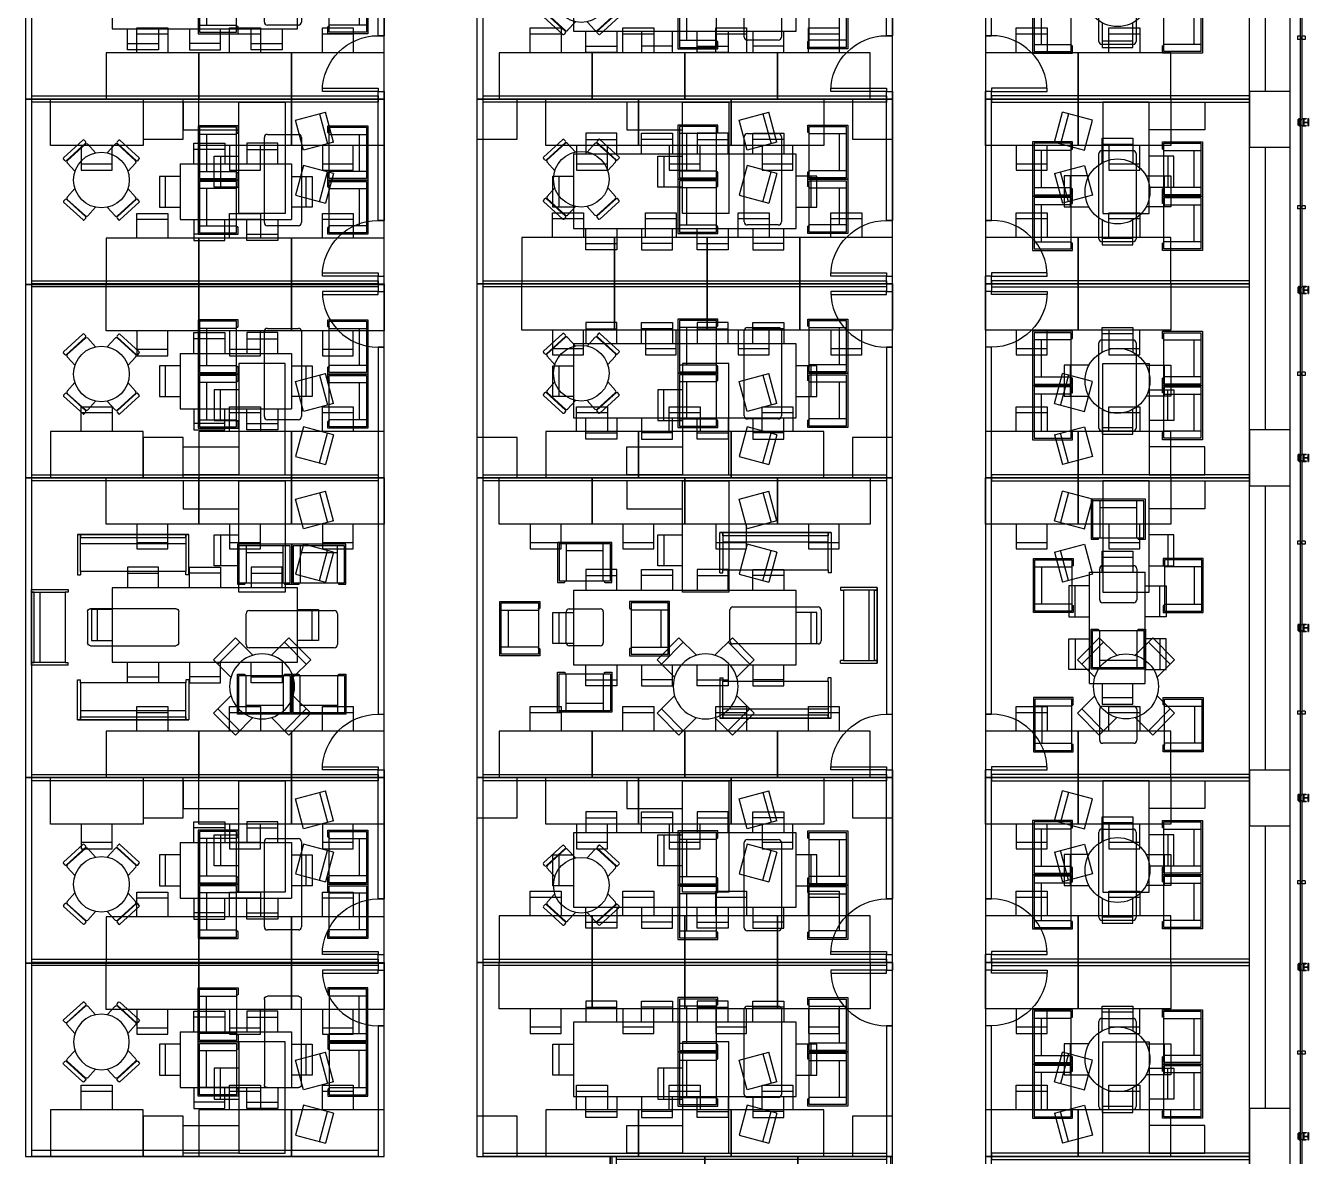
# Model space of a CAD drawing. Header units: feet. Extents: x 0 to 197, y 0 to 205.
# Drawn here: x 128 to 197.2, y 41.8 to 102.7 of the extents above; entities that cross this region are included whole.
import ezdxf

# ---------------------------------------------------------------- set-up
doc = ezdxf.new("R2010")
doc.units = ezdxf.units.FT
doc.header["$LTSCALE"] = 0.003281
doc.header["$MEASUREMENT"] = 0
for name, color, linetype, true_color in [('0-PF-CELLULAR$0-PF-CELL', 6, 'Continuous', 0xff00ff), ('0-PF-PARITION-WALLS', 70, 'Continuous', 0x7fff00), ('FURN$0-FURN-BENCHING', 15, 'Continuous', 0xbf3f3f), ('FURN$0-FURN-BREAKOUT', 18, 'Continuous', 0x000000), ('FURN$0-FURN-CONFERENCE', 4, 'Continuous', 0x00ffff), ('FURN$0-FURN-OFFICE', 254, 'Continuous', 0xbfbfff), ('PF-PLAN$0-PF-DARK', 18, 'Continuous', 0x000000), ('PF-PLAN$0-PF-LIGHT', 254, 'Continuous', 0xe6e6e6), ('PF-PLAN$0-PF-MEDIUM', 9, 'Continuous', 0xbebebe)]:
    doc.layers.add(name, color=color, linetype=linetype, true_color=true_color)

# ---------------------------------------------------------------- blocks, each defined once
blk = doc.blocks.new('FLOORED-FURN-BENCHING')
at = {"layer": 'FURN$0-FURN-BENCHING'}
blk.add_line((0.333, 0), (0.333, 1.667), dxfattribs=at)
for points in [[(3.833, 3.333), (3.833, -1.667), (1.333, -1.667), (1.333, 3.333), (3.833, 3.333)], [(1.333, 1.667), (0, 1.667), (0, 0), (1.333, 0)]]:
    blk.add_lwpolyline(points, dxfattribs=at)
blk = doc.blocks.new('FLOORED-FURN-BREAKOUT-LOUNGE-TWO')
at = {"layer": 'FURN$0-FURN-BREAKOUT'}
for p, q in [((0.462, 9.077), (0.462, 7.077)), ((2.462, 7.077), (2.462, 9.077)), ((2.462, 8.692), (0.462, 8.692)), ((0.628, 5.577), (2.295, 5.577)), ((0.462, 3.744), (0.462, 5.41)), ((2.462, 5.41), (2.462, 3.744)), ((2.295, 3.577), (0.628, 3.577)), ((0.462, 0.077), (0.462, 2.077)), ((2.462, 2.077), (2.462, 0.077)), ((2.462, 0.462), (0.462, 0.462))]:
    blk.add_line(p, q, dxfattribs=at)
for points in [[(2.557, 7.077, 1), (2.557, 7), (2.923, 7), (2.923, 9.154), (0, 9.154), (0, 7), (0.365, 7, 1), (0.365, 7.077)], [(2.557, 2.077, -1), (2.557, 2.154), (2.923, 2.154), (2.923, 0), (0, 0), (0, 2.154), (0.365, 2.154, -1), (0.365, 2.077)]]:
    blk.add_lwpolyline(points, format="xyb", dxfattribs=at)
for points in [[(2.846, 9.077), (0.077, 9.077), (0.077, 7.077), (2.846, 7.077), (2.846, 9.077)], [(2.846, 0.077), (0.077, 0.077), (0.077, 2.077), (2.846, 2.077), (2.846, 0.077)]]:
    blk.add_lwpolyline(points, dxfattribs=at)
for centre, start, end in [((0.628, 5.41), 90, 180), ((2.295, 5.41), 0, 90), ((0.628, 3.744), 180, 270), ((2.295, 3.744), 270, 0)]:
    blk.add_arc(centre, 0.167, start, end, dxfattribs=at)
blk = doc.blocks.new('FLOORED-FURN-BREAKOUT-LOUNGE-FOUR')
at = {"layer": 'FURN$0-FURN-BREAKOUT'}
for p, q in [((0.462, 9.077), (0.462, 7.077)), ((2.462, 7.077), (2.462, 9.077)), ((2.462, 8.692), (0.462, 8.692)), ((0.628, 5.577), (2.295, 5.577)), ((-3.038, 5.506), (-1.038, 5.506)), ((-2.654, 3.506), (-2.654, 5.506)), ((0.462, 3.744), (0.462, 5.41)), ((2.462, 5.41), (2.462, 3.744)), ((5.962, 5.506), (3.962, 5.506)), ((5.577, 3.506), (5.577, 5.506)), ((-1.038, 3.506), (-3.038, 3.506)), ((2.295, 3.577), (0.628, 3.577)), ((3.962, 3.506), (5.962, 3.506)), ((0.462, 0.077), (0.462, 2.077)), ((2.462, 2.077), (2.462, 0.077)), ((2.462, 0.462), (0.462, 0.462))]:
    blk.add_line(p, q, dxfattribs=at)
for points in [[(2.557, 7.077, 1), (2.557, 7), (2.923, 7), (2.923, 9.154), (0, 9.154), (0, 7), (0.365, 7, 1), (0.365, 7.077)], [(-1.038, 3.41, -1), (-0.962, 3.41), (-0.962, 3.044), (-3.115, 3.044), (-3.115, 5.967), (-0.962, 5.967), (-0.962, 5.602, -1), (-1.038, 5.602)], [(3.962, 3.41, 1), (3.885, 3.41), (3.885, 3.044), (6.038, 3.044), (6.038, 5.967), (3.885, 5.967), (3.885, 5.602, 1), (3.962, 5.602)], [(2.557, 2.077, -1), (2.557, 2.154), (2.923, 2.154), (2.923, 0), (0, 0), (0, 2.154), (0.365, 2.154, -1), (0.365, 2.077)]]:
    blk.add_lwpolyline(points, format="xyb", dxfattribs=at)
for points in [[(2.846, 9.077), (0.077, 9.077), (0.077, 7.077), (2.846, 7.077), (2.846, 9.077)], [(-3.038, 3.121), (-3.038, 5.89), (-1.038, 5.89), (-1.038, 3.121), (-3.038, 3.121)], [(5.962, 3.121), (5.962, 5.89), (3.962, 5.89), (3.962, 3.121), (5.962, 3.121)], [(2.846, 0.077), (0.077, 0.077), (0.077, 2.077), (2.846, 2.077), (2.846, 0.077)]]:
    blk.add_lwpolyline(points, dxfattribs=at)
for centre, start, end in [((0.628, 5.41), 90, 180), ((2.295, 5.41), 0, 90), ((0.628, 3.744), 180, 270), ((2.295, 3.744), 270, 0)]:
    blk.add_arc(centre, 0.167, start, end, dxfattribs=at)
blk = doc.blocks.new('FLOORED-FURN-BREAKOUT-LOUNGE-FOUR-ACROSS')
at = {"layer": 'FURN$0-FURN-BREAKOUT'}
for p, q in [((-2.462, 9.077), (-2.462, 7.077)), ((-0.462, 7.077), (-0.462, 9.077)), ((0.462, 9.077), (0.462, 7.077)), ((2.462, 7.077), (2.462, 9.077)), ((-0.462, 8.692), (-2.462, 8.692)), ((2.462, 8.692), (0.462, 8.692)), ((-2.295, 5.577), (2.295, 5.577)), ((-2.462, 3.744), (-2.462, 5.41)), ((2.462, 5.41), (2.462, 3.744)), ((2.295, 3.577), (-2.295, 3.577)), ((-2.462, 0.077), (-2.462, 2.077)), ((-0.462, 2.077), (-0.462, 0.077)), ((0.462, 0.077), (0.462, 2.077)), ((2.462, 2.077), (2.462, 0.077)), ((-0.462, 0.462), (-2.462, 0.462)), ((2.462, 0.462), (0.462, 0.462))]:
    blk.add_line(p, q, dxfattribs=at)
for points in [[(-0.366, 7.077, 1), (-0.366, 7), (0, 7), (0, 9.154), (-2.923, 9.154), (-2.923, 7), (-2.558, 7, 1), (-2.558, 7.077)], [(2.557, 7.077, 1), (2.557, 7), (2.923, 7), (2.923, 9.154), (0, 9.154), (0, 7), (0.365, 7, 1), (0.365, 7.077)], [(-0.366, 2.077, -1), (-0.366, 2.154), (0, 2.154), (0, 0), (-2.923, 0), (-2.923, 2.154), (-2.558, 2.154, -1), (-2.558, 2.077)], [(2.557, 2.077, -1), (2.557, 2.154), (2.923, 2.154), (2.923, 0), (0, 0), (0, 2.154), (0.365, 2.154, -1), (0.365, 2.077)]]:
    blk.add_lwpolyline(points, format="xyb", dxfattribs=at)
for points in [[(-0.077, 9.077), (-2.846, 9.077), (-2.846, 7.077), (-0.077, 7.077), (-0.077, 9.077)], [(2.846, 9.077), (0.077, 9.077), (0.077, 7.077), (2.846, 7.077), (2.846, 9.077)], [(-0.077, 0.077), (-2.846, 0.077), (-2.846, 2.077), (-0.077, 2.077), (-0.077, 0.077)], [(2.846, 0.077), (0.077, 0.077), (0.077, 2.077), (2.846, 2.077), (2.846, 0.077)]]:
    blk.add_lwpolyline(points, dxfattribs=at)
for centre, start, end in [((-2.295, 5.41), 90, 180), ((2.295, 5.41), 0, 90), ((-2.295, 3.744), 180, 270), ((2.295, 3.744), 270, 0)]:
    blk.add_arc(centre, 0.167, start, end, dxfattribs=at)
blk = doc.blocks.new('FLOORED-FURN-BREAKOUT-THREE-COUCH')
at = {"layer": 'FURN$0-FURN-BREAKOUT'}
for p, q in [((7.044, 8.482), (2.956, 8.482)), ((2.956, 8.482), (2.956, 6.514)), ((2.956, 8.482), (3.107, 8.482)), ((3.107, 8.482), (3.107, 6.669)), ((3.107, 8.331), (3.107, 8.482)), ((3.107, 8.482), (6.893, 8.482)), ((6.893, 8.331), (3.107, 8.331)), ((6.893, 6.669), (6.893, 8.482)), ((6.893, 8.482), (7.044, 8.482)), ((6.893, 8.482), (6.893, 8.331)), ((7.044, 6.514), (7.044, 8.482)), ((3.107, 8.028), (6.893, 8.028)), ((2.956, 6.514), (3.107, 6.514)), ((3.107, 6.514), (3.107, 6.665)), ((3.107, 6.665), (6.893, 6.665)), ((6.893, 6.665), (6.893, 6.514)), ((7.044, 6.514), (6.893, 6.514)), ((0, 6), (0, 0)), ((0, 5.833), (0, 6)), ((0, 6), (2.167, 6)), ((1.996, 5.833), (0, 5.833)), ((0, 5.833), (0.167, 5.833)), ((0, 0.167), (0, 5.833)), ((0.167, 5.833), (0.167, 0.167)), ((0.5, 0.167), (0.5, 5.833)), ((2, 0.167), (2, 5.833)), ((2, 5.833), (2.167, 5.833)), ((2.167, 6), (2.167, 5.833)), ((7.833, 6), (7.833, 5.833)), ((10, 6), (7.833, 6)), ((8, 5.833), (7.833, 5.833)), ((8, 0.167), (8, 5.833)), ((8.004, 5.833), (10, 5.833)), ((9.5, 0.167), (9.5, 5.833)), ((9.833, 5.833), (9.833, 0.167)), ((10, 5.833), (9.833, 5.833)), ((10, 5.833), (10, 6)), ((10, 6), (10, 0)), ((10, 0.167), (10, 5.833)), ((4, 0.705), (4, 5.295)), ((4.167, 5.462), (5.833, 5.462)), ((6, 5.295), (6, 0.705)), ((0, 0), (0, 0.167)), ((0, 0.167), (1.996, 0.167)), ((0.167, 0.167), (0, 0.167)), ((2.167, 0), (0, 0)), ((2.167, 0.167), (2, 0.167)), ((2.167, 0), (2.167, 0.167)), ((5.833, 0.538), (4.167, 0.538)), ((7.833, 0.167), (8, 0.167)), ((7.833, 0), (7.833, 0.167)), ((7.833, 0), (10, 0)), ((10, 0.167), (8.004, 0.167)), ((9.833, 0.167), (10, 0.167)), ((10, 0), (10, 0.167))]:
    blk.add_line(p, q, dxfattribs=at)
for centre, start, end in [((4.167, 5.295), 90, 180), ((5.833, 5.295), 0, 90), ((4.167, 0.705), 180, 270), ((5.833, 0.705), 270, 0)]:
    blk.add_arc(centre, 0.167, start, end, dxfattribs=at)
blk = doc.blocks.new('FLOORED-FURN-BREAKOUT-FOUR-SEAT')
at = {"layer": 'FURN$0-FURN-BREAKOUT'}
for p, q in [((-2.147, 2.492), (-1.199, 3.538)), ((-1.137, 3.541), (-1.042, 3.455)), ((1.04, 3.457), (1.135, 3.543)), ((1.197, 3.54), (2.149, 2.498)), ((-1.039, 3.392), (-1.987, 2.346)), ((-1.934, 2.358), (-1.046, 3.339)), ((-0.921, 3.345), (-0.459, 2.927)), ((0.455, 2.923), (0.919, 3.347)), ((1.989, 2.352), (1.037, 3.395)), ((1.044, 3.341), (1.936, 2.364)), ((-2.049, 2.343), (-2.144, 2.429)), ((-1.467, 1.815), (-1.928, 2.234)), ((1.931, 2.239), (1.467, 1.815)), ((2.146, 2.435), (2.051, 2.349)), ((-1.467, 1.185), (-1.928, 0.766)), ((1.931, 0.761), (1.467, 1.185)), ((-2.147, 0.508), (-1.199, -0.538)), ((-2.049, 0.657), (-2.144, 0.571)), ((-1.039, -0.392), (-1.987, 0.654)), ((-1.934, 0.642), (-1.046, -0.339)), ((-0.921, -0.345), (-0.459, 0.073)), ((0.455, 0.077), (0.919, -0.347)), ((1.989, 0.648), (1.037, -0.395)), ((1.044, -0.341), (1.936, 0.636)), ((1.197, -0.54), (2.149, 0.502)), ((2.146, 0.565), (2.051, 0.651)), ((-1.137, -0.541), (-1.042, -0.455)), ((1.04, -0.457), (1.135, -0.543))]:
    blk.add_line(p, q, dxfattribs=at)
blk.add_circle((0, 1.5), 1.5, dxfattribs=at)
for centre, radius, start, end in [((-1.167, 3.508), 0.0441, 47.81673, 137.81673), ((1.164, 3.511), 0.0441, 42.3913, 132.3913), ((-0.98, 3.28), 0.0882, 47.81673, 137.81673), ((-1.072, 3.422), 0.0441, 317.81673, 47.81673), ((0.979, 3.282), 0.0882, 42.3913, 132.3913), ((1.07, 3.424), 0.0441, 132.3913, 222.3913), ((-2.115, 2.462), 0.0441, 137.81673, 227.81673), ((-2.02, 2.376), 0.0441, 227.81673, 317.81673), ((-1.869, 2.299), 0.0882, 137.81673, 227.81673), ((1.871, 2.304), 0.0882, 312.3913, 42.3913), ((2.022, 2.382), 0.0441, 222.3913, 312.3913), ((2.116, 2.468), 0.0441, 312.3913, 42.3913), ((-1.869, 0.701), 0.0882, 132.18327, 222.18327), ((1.871, 0.696), 0.0882, 317.6087, 47.6087), ((-2.115, 0.538), 0.0441, 132.18327, 222.18327), ((-2.02, 0.624), 0.0441, 42.18327, 132.18327), ((2.022, 0.618), 0.0441, 47.6087, 137.6087), ((2.116, 0.532), 0.0441, 317.6087, 47.6087), ((-1.167, -0.508), 0.0441, 222.18327, 312.18327), ((-0.98, -0.28), 0.0882, 222.18327, 312.18327), ((-1.072, -0.422), 0.0441, 312.18327, 42.18327), ((0.979, -0.282), 0.0882, 227.6087, 317.6087), ((1.07, -0.424), 0.0441, 137.6087, 227.6087), ((1.164, -0.511), 0.0441, 227.6087, 317.6087)]:
    blk.add_arc(centre, radius, start, end, dxfattribs=at)
blk = doc.blocks.new('FLOORED-3_ DOOR 01')
at = {"layer": '0-PF-PARITION-WALLS'}
for p, q in [((-39, 0), (-39, -4)), ((2, 0), (-3, 0)), ((-3, 0), (-3, -4)), ((2, 0), (2, -4)), ((2, -4), (-3, -4))]:
    blk.add_line(p, q, dxfattribs=at)
blk.add_lwpolyline([(-3, 0), (-3, 36), (-5, 36), (-5, 0), (-3, 0)], dxfattribs=at)
blk.add_arc((-3, 0), 36, 90, 180, dxfattribs=at)
blk = doc.blocks.new('FLOORED-ASSEMBLY-PRIVATE-OFFICE-SMALL')
at = {"layer": 'FURN$0-FURN-OFFICE'}
for p, q in [((7.343, 5.367), (7.775, 3.757)), ((8.097, 3.843), (7.665, 5.453)), ((2, 2.917), (2, 4.583)), ((7.343, 0.633), (7.775, 2.243)), ((8.097, 2.157), (7.665, 0.547))]:
    blk.add_line(p, q, dxfattribs=at)
for points in [[(5.5, 6), (3, 6), (3, 0), (5.5, 0), (5.5, 6)], [(8.097, 3.843), (6.487, 3.412), (6.056, 5.022), (7.665, 5.453)], [(3, 4.583), (1.667, 4.583), (1.667, 2.917), (3, 2.917)], [(8.097, 2.157), (6.487, 2.588), (6.056, 0.978), (7.665, 0.547)], [(3, 0), (0, 0), (0, 1.5), (3, 1.5)]]:
    blk.add_lwpolyline(points, dxfattribs=at)
blk = doc.blocks.new('FLOORED-ASSEMBLY-PRIVATE-OFFICE-BREAKOUT')
at = {"layer": 'FURN$0-FURN-OFFICE'}
for p, q in [((0.833, 5.411), (-0.833, 5.411)), ((-2.539, 2.039), (-2.539, 3.706)), ((2.539, 2.039), (2.539, 3.706)), ((0.833, 0.333), (-0.833, 0.333))]:
    blk.add_line(p, q, dxfattribs=at)
for points in [[(-0.833, 4.411), (-0.833, 5.744), (0.833, 5.744), (0.833, 4.411)], [(-1.539, 3.706), (-2.872, 3.706), (-2.872, 2.039), (-1.539, 2.039)], [(1.539, 3.706), (2.872, 3.706), (2.872, 2.039), (1.539, 2.039)], [(-0.833, 1.333), (-0.833, 0), (0.833, 0), (0.833, 1.333)]]:
    blk.add_lwpolyline(points, dxfattribs=at)
for start, end in [(45, 225), (225, 45)]:
    blk.add_arc((0, 2.872), 1.75, start, end, dxfattribs=at)
blk = doc.blocks.new('FLOORED-FURN-SIX-SEAT-CONFERENCE-SQUARE')
at = {"layer": 'FURN$0-FURN-CONFERENCE'}
for p, q in [((2.406, 3.789), (0.739, 3.789)), ((3.594, 3.789), (5.261, 3.789)), ((0, 3), (0, 0)), ((0, 3), (6, 3)), ((6, 3), (6, 0)), ((-0.789, 0.667), (-0.789, 2.333)), ((6.789, 0.667), (6.789, 2.333)), ((0, 0), (6, 0)), ((2.406, -0.789), (0.739, -0.789)), ((3.594, -0.789), (5.261, -0.789))]:
    blk.add_line(p, q, dxfattribs=at)
for points in [[(0.739, 3), (0.739, 4.122), (2.406, 4.122), (2.406, 3)], [(5.261, 3), (5.261, 4.122), (3.594, 4.122), (3.594, 3)], [(0, 2.333), (-1.122, 2.333), (-1.122, 0.667), (0, 0.667)], [(6, 2.333), (7.122, 2.333), (7.122, 0.667), (6, 0.667)], [(0.739, 0), (0.739, -1.122), (2.406, -1.122), (2.406, 0)], [(5.261, 0), (5.261, -1.122), (3.594, -1.122), (3.594, 0)]]:
    blk.add_lwpolyline(points, dxfattribs=at)
blk = doc.blocks.new('FLOORED-FURN-EIGHT-SEAT-CONFERENCE-SQUARE')
at = {"layer": 'FURN$0-FURN-CONFERENCE'}
for p, q in [((0.833, 4.789), (2.5, 4.789)), ((5.833, 4.789), (4.167, 4.789)), ((7.5, 4.789), (9.167, 4.789)), ((10, 4), (0, 4)), ((0, 4), (0, 0)), ((10, 0), (10, 4)), ((-0.789, 1.167), (-0.789, 2.833)), ((10.789, 1.167), (10.789, 2.833)), ((0, 0), (10, 0)), ((0.833, -0.789), (2.5, -0.789)), ((5.833, -0.789), (4.167, -0.789)), ((7.5, -0.789), (9.167, -0.789))]:
    blk.add_line(p, q, dxfattribs=at)
for points in [[(2.5, 4), (2.5, 5.122), (0.833, 5.122), (0.833, 4)], [(4.167, 4), (4.167, 5.122), (5.833, 5.122), (5.833, 4)], [(9.167, 4), (9.167, 5.122), (7.5, 5.122), (7.5, 4)], [(0, 2.833), (-1.122, 2.833), (-1.122, 1.167), (0, 1.167)], [(10, 2.833), (11.122, 2.833), (11.122, 1.167), (10, 1.167)], [(2.5, 0), (2.5, -1.122), (0.833, -1.122), (0.833, 0)], [(4.167, 0), (4.167, -1.122), (5.833, -1.122), (5.833, 0)], [(9.167, 0), (9.167, -1.122), (7.5, -1.122), (7.5, 0)]]:
    blk.add_lwpolyline(points, dxfattribs=at)
blk = doc.blocks.new('FLOORED-FURN-TWELVE-SEAT-CONFERENCE')
at = {"layer": 'FURN$0-FURN-CONFERENCE'}
for p, q in [((1.789, 5.949), (3.456, 5.949)), ((6.456, 5.949), (4.789, 5.949)), ((7.789, 5.949), (9.456, 5.949)), ((12.456, 5.949), (10.789, 5.949)), ((0.333, 2.327), (0.333, 3.994)), ((13.911, 2.327), (13.911, 3.994)), ((1.789, 0.333), (3.456, 0.333)), ((6.456, 0.333), (4.789, 0.333)), ((7.789, 0.333), (9.456, 0.333)), ((12.456, 0.333), (10.789, 0.333))]:
    blk.add_line(p, q, dxfattribs=at)
for points in [[(3.456, 5.161), (3.456, 6.283), (1.789, 6.283), (1.789, 5.161)], [(4.789, 5.161), (4.789, 6.283), (6.456, 6.283), (6.456, 5.161)], [(9.456, 5.161), (9.456, 6.283), (7.789, 6.283), (7.789, 5.161)], [(10.789, 5.161), (10.789, 6.283), (12.456, 6.283), (12.456, 5.161)], [(1.122, 1.141), (13.122, 1.141), (13.122, 5.141), (1.122, 5.141), (1.122, 1.141)], [(1.122, 3.994), (0, 3.994), (0, 2.327), (1.122, 2.327)], [(13.122, 3.994), (14.244, 3.994), (14.244, 2.327), (13.122, 2.327)], [(3.456, 1.122), (3.456, 0), (1.789, 0), (1.789, 1.122)], [(4.789, 1.122), (4.789, 0), (6.456, 0), (6.456, 1.122)], [(9.456, 1.122), (9.456, 0), (7.789, 0), (7.789, 1.122)], [(10.789, 1.122), (10.789, 0), (12.456, 0), (12.456, 1.122)]]:
    blk.add_lwpolyline(points, dxfattribs=at)
blk = doc.blocks.new('FLOORED-FURN-FOUR-SEAT-CONFERENCE 01')
at = {"layer": 'FURN$0-FURN-CONFERENCE'}
for p, q in [((1.667, 5.411), (0, 5.411)), ((-1.706, 2.039), (-1.706, 3.706)), ((3.372, 2.039), (3.372, 3.706)), ((1.667, 0.333), (0, 0.333))]:
    blk.add_line(p, q, dxfattribs=at)
for points in [[(0, 4.411), (0, 5.744), (1.667, 5.744), (1.667, 4.411)], [(-0.706, 3.706), (-2.039, 3.706), (-2.039, 2.039), (-0.706, 2.039)], [(2.372, 3.706), (3.706, 3.706), (3.706, 2.039), (2.372, 2.039)], [(0, 1.333), (0, 0), (1.667, 0), (1.667, 1.333)]]:
    blk.add_lwpolyline(points, dxfattribs=at)
blk.add_circle((0.833, 2.872), 1.75, dxfattribs=at)

msp = doc.modelspace()

# ---------------------------------------------------------------- linework, layer by layer
at = {"layer": '0-PF-CELLULAR$0-PF-CELL'}
for points in [[(128, 98.751), (147.334, 98.751), (147.334, 110.021), (128, 110.021), (128, 98.751)], [(152.334, 98.751), (174.75, 98.751), (174.75, 110.063), (152.334, 110.063), (152.334, 98.751)], [(179.75, 98.751), (194, 98.751), (194, 110.063), (179.75, 110.063), (179.75, 98.751)], [(128, 88.751), (147.334, 88.751), (147.334, 98.751), (128, 98.751), (128, 88.751)], [(152.334, 88.792), (174.75, 88.792), (174.75, 98.751), (152.334, 98.751), (152.334, 88.792)], [(179.75, 88.792), (194, 88.792), (194, 98.751), (179.75, 98.751), (179.75, 88.792)], [(128, 78.334), (147.334, 78.334), (147.334, 88.751), (128, 88.751), (128, 78.334)], [(152.334, 78.334), (174.75, 78.334), (174.75, 88.792), (152.334, 88.792), (152.334, 78.334)], [(179.75, 78.334), (194, 78.334), (194, 88.792), (179.75, 88.792), (179.75, 78.334)], [(128, 62.167), (147.334, 62.167), (147.334, 78.334), (128, 78.334), (128, 62.167)], [(152.334, 62.167), (174.75, 62.167), (174.75, 78.334), (152.334, 78.334), (152.334, 62.167)], [(179.75, 62.167), (194, 62.167), (194, 78.334), (179.75, 78.334), (179.75, 62.167)], [(128, 52.167), (147.334, 52.167), (147.334, 62.167), (128, 62.167), (128, 52.167)], [(152.334, 52.209), (174.75, 52.209), (174.75, 62.167), (152.334, 62.167), (152.334, 52.209)], [(179.75, 52.209), (194, 52.209), (194, 62.167), (179.75, 62.167), (179.75, 52.209)], [(128, 41.751), (147.334, 41.751), (147.334, 52.167), (128, 52.167), (128, 41.751)], [(152.334, 41.751), (174.75, 41.751), (174.75, 52.209), (152.334, 52.209), (152.334, 41.751)], [(179.75, 41.751), (194, 41.751), (194, 52.209), (179.75, 52.209), (179.75, 41.751)], [(159.511, 31.047), (174.75, 31.047), (174.75, 41.751), (159.511, 41.751), (159.511, 31.047)], [(179.75, 31.047), (194, 31.047), (194, 41.751), (179.75, 41.751), (179.75, 31.047)]]:
    msp.add_lwpolyline(points, dxfattribs=at)
at = {"layer": '0-PF-PARITION-WALLS'}
for p, q in [((147, 98.751), (128.334, 98.751)), ((174.417, 98.751), (152.667, 98.751)), ((180.084, 98.751), (194, 98.751)), ((147, 88.792), (128.334, 88.792)), ((174.417, 88.792), (152.667, 88.792)), ((180.084, 88.792), (194, 88.792)), ((147, 78.334), (128.334, 78.334)), ((174.417, 78.334), (152.667, 78.334)), ((180.084, 78.334), (194, 78.334)), ((147, 62.167), (128.334, 62.167)), ((174.417, 62.167), (152.667, 62.167)), ((180.084, 62.167), (194, 62.167)), ((147, 52.209), (128.334, 52.209)), ((174.417, 52.209), (152.667, 52.209)), ((180.084, 52.209), (194, 52.209)), ((174.417, 41.751), (152.667, 41.751)), ((180.084, 41.751), (194, 41.751))]:
    msp.add_line(p, q, dxfattribs=at)
for points in [[(128, 41.751), (128.334, 41.751), (128.334, 158.834), (128, 158.834), (128, 41.751)], [(152.334, 41.751), (152.667, 41.751), (152.667, 158.834), (152.334, 158.834), (152.334, 41.751)], [(147.334, 102.167), (147, 102.167), (147, 110.48), (147.334, 110.48), (147.334, 102.167)], [(174.75, 102.167), (174.417, 102.167), (174.417, 110.48), (174.75, 110.48), (174.75, 102.167)], [(179.75, 102.167), (180.084, 102.167), (180.084, 110.48), (179.75, 110.48), (179.75, 102.167)], [(147, 98.584), (128.334, 98.584), (128.334, 98.917), (147, 98.917), (147, 98.584)], [(147.334, 92.209), (147, 92.209), (147, 99.167), (147.334, 99.167), (147.334, 92.209)], [(174.417, 98.584), (152.667, 98.584), (152.667, 98.917), (174.417, 98.917), (174.417, 98.584)], [(174.75, 92.209), (174.417, 92.209), (174.417, 99.167), (174.75, 99.167), (174.75, 92.209)], [(179.75, 92.209), (180.084, 92.209), (180.084, 99.167), (179.75, 99.167), (179.75, 92.209)], [(180.084, 98.584), (194, 98.584), (194, 98.917), (180.084, 98.917), (180.084, 98.584)], [(147, 88.626), (128.334, 88.626), (128.334, 88.959), (147, 88.959), (147, 88.626)], [(174.417, 88.626), (152.667, 88.626), (152.667, 88.959), (174.417, 88.959), (174.417, 88.626)], [(180.084, 88.626), (194, 88.626), (194, 88.959), (180.084, 88.959), (180.084, 88.626)], [(147, 65.584), (147.334, 65.584), (147.334, 85.376), (147, 85.376), (147, 65.584)], [(174.417, 65.584), (174.75, 65.584), (174.75, 85.376), (174.417, 85.376), (174.417, 65.584)], [(179.75, 65.584), (180.084, 65.584), (180.084, 85.376), (179.75, 85.376), (179.75, 65.584)], [(147, 78.167), (128.334, 78.167), (128.334, 78.501), (147, 78.501), (147, 78.167)], [(174.417, 78.167), (152.667, 78.167), (152.667, 78.501), (174.417, 78.501), (174.417, 78.167)], [(180.084, 78.167), (194, 78.167), (194, 78.501), (180.084, 78.501), (180.084, 78.167)], [(147, 62.001), (128.334, 62.001), (128.334, 62.334), (147, 62.334), (147, 62.001)], [(147.334, 55.626), (147, 55.626), (147, 62.584), (147.334, 62.584), (147.334, 55.626)], [(174.417, 62.001), (152.667, 62.001), (152.667, 62.334), (174.417, 62.334), (174.417, 62.001)], [(174.75, 55.626), (174.417, 55.626), (174.417, 62.584), (174.75, 62.584), (174.75, 55.626)], [(179.75, 55.626), (180.084, 55.626), (180.084, 62.584), (179.75, 62.584), (179.75, 55.626)], [(180.084, 62.001), (194, 62.001), (194, 62.334), (180.084, 62.334), (180.084, 62.001)], [(147, 52.042), (128.334, 52.042), (128.334, 52.376), (147, 52.376), (147, 52.042)], [(174.417, 52.042), (152.667, 52.042), (152.667, 52.376), (174.417, 52.376), (174.417, 52.042)], [(180.084, 52.042), (194, 52.042), (194, 52.376), (180.084, 52.376), (180.084, 52.042)], [(147, 41.751), (147.334, 41.751), (147.334, 48.792), (147, 48.792), (147, 41.751)], [(174.417, 34.464), (174.75, 34.464), (174.75, 48.792), (174.417, 48.792), (174.417, 34.464)], [(179.75, 34.464), (180.084, 34.464), (180.084, 48.792), (179.75, 48.792), (179.75, 34.464)], [(128.334, 41.751), (128.334, 42.084), (147, 42.084), (147, 41.751), (128.334, 41.751)], [(152.667, 41.751), (152.667, 41.917), (174.417, 41.917), (174.417, 41.584), (159.844, 41.584)], [(159.511, 41.751), (159.844, 41.751), (159.844, 20.344), (159.511, 20.344), (159.511, 41.751)], [(180.084, 41.584), (194, 41.584), (194, 41.917), (180.084, 41.917), (180.084, 41.584)]]:
    msp.add_lwpolyline(points, dxfattribs=at)
at = {"layer": 'PF-PLAN$0-PF-DARK', "linetype": 'Continuous'}
for p, q in [((196.167, 176.917), (196.167, 0.667)), ((194, 99.178), (196.167, 99.178)), ((194, 99.178), (194, 96.157)), ((136.5, 98.751), (134.334, 98.751)), ((134.334, 98.751), (134.334, 96.584)), ((136.5, 96.584), (136.5, 98.751)), ((154.5, 98.751), (152.334, 98.751)), ((152.334, 98.751), (152.334, 96.584)), ((154.5, 96.584), (154.5, 98.751)), ((174.75, 98.751), (172.584, 98.751)), ((172.584, 98.751), (172.584, 96.584)), ((174.75, 96.584), (174.75, 98.751)), ((134.334, 96.584), (136.5, 96.584)), ((152.334, 96.584), (154.5, 96.584)), ((172.584, 96.584), (174.75, 96.584)), ((194, 96.157), (196.167, 96.157)), ((194, 80.928), (196.167, 80.928)), ((194, 80.928), (194, 77.907)), ((136.5, 80.501), (134.334, 80.501)), ((134.334, 80.501), (134.334, 78.334)), ((136.5, 78.334), (136.5, 80.501)), ((154.5, 80.501), (152.334, 80.501)), ((152.334, 80.501), (152.334, 78.334)), ((154.5, 78.334), (154.5, 80.501)), ((174.75, 80.501), (172.584, 80.501)), ((172.584, 80.501), (172.584, 78.334)), ((174.75, 78.334), (174.75, 80.501)), ((134.334, 78.334), (136.5, 78.334)), ((152.334, 78.334), (154.5, 78.334)), ((172.584, 78.334), (174.75, 78.334)), ((194, 77.907), (196.167, 77.907)), ((194, 62.594), (196.167, 62.594)), ((194, 62.594), (194, 59.573)), ((136.5, 62.167), (134.334, 62.167)), ((134.334, 62.167), (134.334, 60.001)), ((136.5, 60.001), (136.5, 62.167)), ((154.5, 62.167), (152.334, 62.167)), ((152.334, 62.167), (152.334, 60.001)), ((154.5, 60.001), (154.5, 62.167)), ((174.75, 62.167), (172.584, 62.167)), ((172.584, 62.167), (172.584, 60.001)), ((174.75, 60.001), (174.75, 62.167)), ((134.334, 60.001), (136.5, 60.001)), ((152.334, 60.001), (154.5, 60.001)), ((172.584, 60.001), (174.75, 60.001)), ((194, 59.573), (196.167, 59.573)), ((194, 44.344), (196.167, 44.344)), ((194, 44.344), (194, 41.323)), ((136.5, 43.917), (134.334, 43.917)), ((134.334, 43.917), (134.334, 41.751)), ((136.5, 41.751), (136.5, 43.917)), ((154.5, 43.917), (152.334, 43.917)), ((152.334, 43.917), (152.334, 41.751)), ((154.5, 41.751), (154.5, 43.917)), ((174.75, 43.917), (172.584, 43.917)), ((172.584, 43.917), (172.584, 41.751)), ((174.75, 41.751), (174.75, 43.917)), ((134.334, 41.751), (136.5, 41.751)), ((152.334, 41.751), (154.5, 41.751)), ((172.584, 41.751), (174.75, 41.751))]:
    msp.add_line(p, q, dxfattribs=at)
at = {"layer": 'PF-PLAN$0-PF-LIGHT', "linetype": 'Continuous'}
for p, q in [((196.75, 102.134), (196.584, 102.134)), ((196.584, 102.134), (196.584, 101.967)), ((196.75, 101.967), (196.584, 101.967)), ((196.75, 102.092), (196.75, 102.134)), ((196.834, 102.092), (196.75, 102.092)), ((196.834, 102.009), (196.75, 102.009)), ((196.75, 102.009), (196.75, 101.967)), ((196.834, 102.092), (196.834, 102.134)), ((197, 102.134), (196.834, 102.134)), ((196.834, 102.009), (196.834, 102.092)), ((196.834, 102.009), (196.834, 101.967)), ((197, 101.967), (196.834, 101.967)), ((197, 102.134), (197, 101.967)), ((196.667, 97.698), (196.608, 97.64)), ((196.608, 97.64), (196.608, 97.362)), ((196.667, 97.698), (196.75, 97.698)), ((196.667, 97.698), (196.667, 97.303)), ((196.75, 97.657), (196.75, 97.698)), ((196.75, 97.657), (196.834, 97.657)), ((196.834, 97.698), (197.042, 97.698)), ((196.834, 97.657), (196.834, 97.698)), ((196.917, 97.303), (196.917, 97.698)), ((196.938, 97.511), (196.938, 97.678)), ((196.938, 97.678), (197.042, 97.678)), ((197.042, 97.698), (197.042, 97.678)), ((197.146, 97.698), (197.167, 97.698)), ((197.146, 97.698), (197.146, 97.511)), ((197.167, 97.698), (197.167, 97.303)), ((196.667, 97.303), (196.608, 97.362)), ((196.667, 97.303), (196.75, 97.303)), ((196.75, 97.344), (196.834, 97.344)), ((196.75, 97.344), (196.75, 97.303)), ((196.834, 97.344), (196.834, 97.303)), ((196.834, 97.303), (197.042, 97.303)), ((196.938, 97.511), (197.146, 97.511)), ((196.938, 97.323), (196.938, 97.49)), ((196.938, 97.49), (197.146, 97.49)), ((196.938, 97.323), (197.042, 97.323)), ((197.042, 97.323), (197.042, 97.303)), ((197.146, 97.49), (197.146, 97.303)), ((197.146, 97.303), (197.167, 97.303)), ((196.75, 93.001), (196.584, 93.001)), ((196.584, 93.001), (196.584, 92.834)), ((196.75, 92.834), (196.584, 92.834)), ((196.75, 92.959), (196.75, 93.001)), ((196.834, 92.959), (196.75, 92.959)), ((196.834, 92.876), (196.75, 92.876)), ((196.75, 92.876), (196.75, 92.834)), ((196.834, 92.959), (196.834, 93.001)), ((197, 93.001), (196.834, 93.001)), ((196.834, 92.876), (196.834, 92.959)), ((196.834, 92.876), (196.834, 92.834)), ((197, 92.834), (196.834, 92.834)), ((197, 93.001), (197, 92.834)), ((196.667, 88.657), (196.608, 88.598)), ((196.608, 88.598), (196.608, 88.32)), ((196.667, 88.657), (196.75, 88.657)), ((196.667, 88.657), (196.667, 88.261)), ((196.75, 88.615), (196.75, 88.657)), ((196.75, 88.615), (196.834, 88.615)), ((196.834, 88.657), (197.042, 88.657)), ((196.834, 88.615), (196.834, 88.657)), ((196.917, 88.261), (196.917, 88.657)), ((196.938, 88.469), (196.938, 88.636)), ((196.938, 88.636), (197.042, 88.636)), ((197.042, 88.657), (197.042, 88.636)), ((197.146, 88.657), (197.167, 88.657)), ((197.146, 88.657), (197.146, 88.469)), ((197.167, 88.657), (197.167, 88.261)), ((196.667, 88.261), (196.608, 88.32)), ((196.667, 88.261), (196.75, 88.261)), ((196.75, 88.303), (196.834, 88.303)), ((196.75, 88.303), (196.75, 88.261)), ((196.834, 88.303), (196.834, 88.261)), ((196.834, 88.261), (197.042, 88.261)), ((196.938, 88.469), (197.146, 88.469)), ((196.938, 88.282), (196.938, 88.448)), ((196.938, 88.448), (197.146, 88.448)), ((196.938, 88.282), (197.042, 88.282)), ((197.042, 88.282), (197.042, 88.261)), ((197.146, 88.448), (197.146, 88.261)), ((197.146, 88.261), (197.167, 88.261)), ((196.75, 84.021), (196.584, 84.021)), ((196.584, 84.021), (196.584, 83.855)), ((196.75, 83.855), (196.584, 83.855)), ((196.75, 83.98), (196.75, 84.021)), ((196.834, 83.98), (196.75, 83.98)), ((196.834, 83.896), (196.75, 83.896)), ((196.75, 83.896), (196.75, 83.855)), ((196.834, 83.98), (196.834, 84.021)), ((197, 84.021), (196.834, 84.021)), ((196.834, 83.896), (196.834, 83.98)), ((196.834, 83.896), (196.834, 83.855)), ((197, 83.855), (196.834, 83.855)), ((197, 84.021), (197, 83.855)), ((196.667, 79.615), (196.608, 79.556)), ((196.608, 79.556), (196.608, 79.278)), ((196.667, 79.615), (196.75, 79.615)), ((196.667, 79.615), (196.667, 79.219)), ((196.75, 79.573), (196.75, 79.615)), ((196.75, 79.573), (196.834, 79.573)), ((196.834, 79.615), (197.042, 79.615)), ((196.834, 79.573), (196.834, 79.615)), ((196.917, 79.219), (196.917, 79.615)), ((196.938, 79.428), (196.938, 79.594)), ((196.938, 79.594), (197.042, 79.594)), ((197.042, 79.615), (197.042, 79.594)), ((197.146, 79.615), (197.167, 79.615)), ((197.146, 79.615), (197.146, 79.428)), ((197.167, 79.615), (197.167, 79.219)), ((196.667, 79.219), (196.608, 79.278)), ((196.667, 79.219), (196.75, 79.219)), ((196.75, 79.261), (196.834, 79.261)), ((196.75, 79.261), (196.75, 79.219)), ((196.834, 79.261), (196.834, 79.219)), ((196.834, 79.219), (197.042, 79.219)), ((196.938, 79.428), (197.146, 79.428)), ((196.938, 79.24), (196.938, 79.407)), ((196.938, 79.407), (197.146, 79.407)), ((196.938, 79.24), (197.042, 79.24)), ((197.042, 79.24), (197.042, 79.219)), ((197.146, 79.407), (197.146, 79.219)), ((197.146, 79.219), (197.167, 79.219)), ((196.75, 74.917), (196.584, 74.917)), ((196.584, 74.917), (196.584, 74.751)), ((196.75, 74.751), (196.584, 74.751)), ((196.75, 74.876), (196.75, 74.917)), ((196.834, 74.876), (196.75, 74.876)), ((196.834, 74.792), (196.75, 74.792)), ((196.75, 74.792), (196.75, 74.751)), ((196.834, 74.876), (196.834, 74.917)), ((197, 74.917), (196.834, 74.917)), ((196.834, 74.792), (196.834, 74.876)), ((196.834, 74.792), (196.834, 74.751)), ((197, 74.751), (196.834, 74.751)), ((197, 74.917), (197, 74.751)), ((196.667, 70.448), (196.608, 70.39)), ((196.608, 70.39), (196.608, 70.112)), ((196.667, 70.053), (196.608, 70.112)), ((196.667, 70.448), (196.75, 70.448)), ((196.667, 70.448), (196.667, 70.053)), ((196.667, 70.053), (196.75, 70.053)), ((196.75, 70.407), (196.75, 70.448)), ((196.75, 70.407), (196.834, 70.407)), ((196.75, 70.094), (196.834, 70.094)), ((196.75, 70.094), (196.75, 70.053)), ((196.834, 70.448), (197.042, 70.448)), ((196.834, 70.407), (196.834, 70.448)), ((196.834, 70.094), (196.834, 70.053)), ((196.834, 70.053), (197.042, 70.053)), ((196.917, 70.053), (196.917, 70.448)), ((196.938, 70.261), (196.938, 70.428)), ((196.938, 70.428), (197.042, 70.428)), ((196.938, 70.261), (197.146, 70.261)), ((196.938, 70.073), (196.938, 70.24)), ((196.938, 70.24), (197.146, 70.24)), ((196.938, 70.073), (197.042, 70.073)), ((197.042, 70.448), (197.042, 70.428)), ((197.042, 70.073), (197.042, 70.053)), ((197.146, 70.448), (197.167, 70.448)), ((197.146, 70.448), (197.146, 70.261)), ((197.146, 70.24), (197.146, 70.053)), ((197.146, 70.053), (197.167, 70.053)), ((197.167, 70.448), (197.167, 70.053)), ((196.75, 65.751), (196.584, 65.751)), ((196.584, 65.751), (196.584, 65.584)), ((196.75, 65.709), (196.75, 65.751)), ((196.834, 65.709), (196.75, 65.709)), ((196.834, 65.709), (196.834, 65.751)), ((197, 65.751), (196.834, 65.751)), ((196.834, 65.626), (196.834, 65.709)), ((197, 65.751), (197, 65.584)), ((196.75, 65.584), (196.584, 65.584)), ((196.834, 65.626), (196.75, 65.626)), ((196.75, 65.626), (196.75, 65.584)), ((196.834, 65.626), (196.834, 65.584)), ((197, 65.584), (196.834, 65.584)), ((196.667, 61.282), (196.608, 61.223)), ((196.608, 61.223), (196.608, 60.945)), ((196.667, 60.886), (196.608, 60.945)), ((196.667, 61.282), (196.75, 61.282)), ((196.667, 61.282), (196.667, 60.886)), ((196.667, 60.886), (196.75, 60.886)), ((196.75, 61.24), (196.75, 61.282)), ((196.75, 61.24), (196.834, 61.24)), ((196.75, 60.928), (196.834, 60.928)), ((196.75, 60.928), (196.75, 60.886)), ((196.834, 61.282), (197.042, 61.282)), ((196.834, 61.24), (196.834, 61.282)), ((196.834, 60.928), (196.834, 60.886)), ((196.834, 60.886), (197.042, 60.886)), ((196.917, 60.886), (196.917, 61.282)), ((196.938, 61.094), (196.938, 61.261)), ((196.938, 61.261), (197.042, 61.261)), ((196.938, 61.094), (197.146, 61.094)), ((196.938, 60.907), (196.938, 61.073)), ((196.938, 61.073), (197.146, 61.073)), ((196.938, 60.907), (197.042, 60.907)), ((197.042, 61.282), (197.042, 61.261)), ((197.042, 60.907), (197.042, 60.886)), ((197.146, 61.282), (197.167, 61.282)), ((197.146, 61.282), (197.146, 61.094)), ((197.146, 61.073), (197.146, 60.886)), ((197.146, 60.886), (197.167, 60.886)), ((197.167, 61.282), (197.167, 60.886)), ((196.75, 56.605), (196.584, 56.605)), ((196.584, 56.605), (196.584, 56.438)), ((196.75, 56.438), (196.584, 56.438)), ((196.75, 56.563), (196.75, 56.605)), ((196.834, 56.563), (196.75, 56.563)), ((196.834, 56.48), (196.75, 56.48)), ((196.75, 56.48), (196.75, 56.438)), ((196.834, 56.563), (196.834, 56.605)), ((197, 56.605), (196.834, 56.605)), ((196.834, 56.48), (196.834, 56.563)), ((196.834, 56.48), (196.834, 56.438)), ((197, 56.438), (196.834, 56.438)), ((197, 56.605), (197, 56.438)), ((196.667, 52.157), (196.608, 52.098)), ((196.608, 52.098), (196.608, 51.82)), ((196.667, 52.157), (196.75, 52.157)), ((196.667, 52.157), (196.667, 51.761)), ((196.75, 52.115), (196.75, 52.157)), ((196.75, 52.115), (196.834, 52.115)), ((196.834, 52.157), (197.042, 52.157)), ((196.834, 52.115), (196.834, 52.157)), ((196.917, 51.761), (196.917, 52.157)), ((196.938, 51.969), (196.938, 52.136)), ((196.938, 52.136), (197.042, 52.136)), ((196.938, 51.969), (197.146, 51.969)), ((196.938, 51.782), (196.938, 51.948)), ((196.938, 51.948), (197.146, 51.948)), ((197.042, 52.157), (197.042, 52.136)), ((197.146, 52.157), (197.167, 52.157)), ((197.146, 52.157), (197.146, 51.969)), ((197.146, 51.948), (197.146, 51.761)), ((197.167, 52.157), (197.167, 51.761)), ((196.667, 51.761), (196.608, 51.82)), ((196.667, 51.761), (196.75, 51.761)), ((196.75, 51.803), (196.834, 51.803)), ((196.75, 51.803), (196.75, 51.761)), ((196.834, 51.803), (196.834, 51.761)), ((196.834, 51.761), (197.042, 51.761)), ((196.938, 51.782), (197.042, 51.782)), ((197.042, 51.782), (197.042, 51.761)), ((197.146, 51.761), (197.167, 51.761)), ((196.75, 47.417), (196.584, 47.417)), ((196.584, 47.417), (196.584, 47.251)), ((196.75, 47.251), (196.584, 47.251)), ((196.75, 47.376), (196.75, 47.417)), ((196.834, 47.376), (196.75, 47.376)), ((196.834, 47.292), (196.75, 47.292)), ((196.75, 47.292), (196.75, 47.251)), ((196.834, 47.376), (196.834, 47.417)), ((197, 47.417), (196.834, 47.417)), ((196.834, 47.292), (196.834, 47.376)), ((196.834, 47.292), (196.834, 47.251)), ((197, 47.251), (196.834, 47.251)), ((197, 47.417), (197, 47.251)), ((196.667, 43.032), (196.608, 42.973)), ((196.608, 42.973), (196.608, 42.695)), ((196.667, 43.032), (196.75, 43.032)), ((196.667, 43.032), (196.667, 42.636)), ((196.75, 42.99), (196.75, 43.032)), ((196.75, 42.99), (196.834, 42.99)), ((196.834, 43.032), (197.042, 43.032)), ((196.834, 42.99), (196.834, 43.032)), ((196.917, 42.636), (196.917, 43.032)), ((196.938, 42.844), (196.938, 43.011)), ((196.938, 43.011), (197.042, 43.011)), ((197.042, 43.032), (197.042, 43.011)), ((197.146, 43.032), (197.167, 43.032)), ((197.146, 43.032), (197.146, 42.844)), ((197.167, 43.032), (197.167, 42.636)), ((196.667, 42.636), (196.608, 42.695)), ((196.667, 42.636), (196.75, 42.636)), ((196.75, 42.678), (196.834, 42.678)), ((196.75, 42.678), (196.75, 42.636)), ((196.834, 42.678), (196.834, 42.636)), ((196.834, 42.636), (197.042, 42.636)), ((196.938, 42.844), (197.146, 42.844)), ((196.938, 42.657), (196.938, 42.823)), ((196.938, 42.823), (197.146, 42.823)), ((196.938, 42.657), (197.042, 42.657)), ((197.042, 42.657), (197.042, 42.636)), ((197.146, 42.823), (197.146, 42.636)), ((197.146, 42.636), (197.167, 42.636))]:
    msp.add_line(p, q, dxfattribs=at)
at = {"layer": 'PF-PLAN$0-PF-MEDIUM', "linetype": 'Continuous'}
for p, q in [((196.75, 1.886), (196.75, 179.167)), ((196.834, 1.886), (196.834, 179.167)), ((194.834, 118.74), (194.834, 99.178)), ((194.834, 96.157), (194.834, 80.928)), ((194.834, 77.907), (194.834, 62.594)), ((194.834, 59.573), (194.834, 44.344))]:
    msp.add_line(p, q, dxfattribs=at)

# ---------------------------------------------------------------- block references
at = {"layer": '0-PF-PARITION-WALLS', "yscale": 0.0833333333333333, "zscale": 0.0833333333333333}
for p, xscale, rotation in [((147, 98.917), -0.0833333333333333, 90), ((174.417, 98.917), -0.0833333333333333, 90), ((180.084, 98.917), 0.0833333333333333, 270), ((147, 88.959), -0.0833333333333333, 90), ((174.417, 88.959), -0.0833333333333333, 90), ((180.084, 88.959), 0.0833333333333333, 270), ((147, 88.626), 0.0833333333333333, 90), ((174.417, 88.626), 0.0833333333333333, 90), ((180.084, 88.626), -0.0833333333333333, 270), ((147, 62.334), -0.0833333333333333, 90), ((174.417, 62.334), -0.0833333333333333, 90), ((180.084, 62.334), 0.0833333333333333, 270), ((147, 52.376), -0.0833333333333333, 90), ((174.417, 52.376), -0.0833333333333333, 90), ((180.084, 52.376), 0.0833333333333333, 270), ((147, 52.042), 0.0833333333333333, 90), ((174.417, 52.042), 0.0833333333333333, 90), ((180.084, 52.042), -0.0833333333333333, 270)]:
    msp.add_blockref('FLOORED-3_ DOOR 01', p, dxfattribs=dict(at, xscale=xscale, rotation=rotation))
at = {"layer": 'FURN$0-FURN-BENCHING', "xscale": -1}
for p, rotation in [((135.667, 102.584), 89.99999999999831), ((140.667, 102.584), 89.99999999999831), ((145.667, 102.584), 89.99999999999831), ((156.875, 102.584), 89.99999999999831), ((161.875, 102.584), 89.99999999999831), ((166.875, 102.584), 89.99999999999831), ((171.875, 102.584), 89.99999999999831), ((183.084, 102.584), 89.99999999999831), ((188.084, 102.584), 89.99999999999831), ((135.667, 92.584), 89.99999999999831), ((140.667, 92.584), 89.99999999999831), ((145.667, 92.584), 89.99999999999831), ((158.084, 92.626), 89.99999999999831), ((163.084, 92.626), 89.99999999999831), ((168.084, 92.626), 89.99999999999831), ((173.084, 92.626), 89.99999999999831), ((183.084, 92.626), 89.99999999999831), ((188.084, 92.626), 89.99999999999831), ((132.667, 82.167), 89.99999999999798), ((140.667, 82.167), 89.99999999999798), ((145.667, 82.167), 89.99999999999798), ((159.375, 82.167), 90.0000000000009), ((164.375, 82.167), 90.0000000000009), ((169.375, 82.167), 90.0000000000009), ((183.084, 82.167), 89.99999999999831), ((188.084, 82.167), 89.99999999999831), ((135.667, 66.001), 90.00000000000036), ((140.667, 66.001), 90.00000000000036), ((145.667, 66.001), 90.00000000000036), ((156.875, 66.001), 89.99999999999831), ((161.875, 66.001), 89.99999999999831), ((166.875, 66.001), 89.99999999999831), ((171.875, 66.001), 89.99999999999831), ((183.084, 66.001), 89.99999999999831), ((188.084, 66.001), 89.99999999999831), ((156.875, 56.042), 89.99999999999831), ((161.875, 56.042), 89.99999999999831), ((166.875, 56.042), 89.99999999999831), ((171.875, 56.042), 89.99999999999831), ((183.084, 56.042), 89.99999999999831), ((188.084, 56.042), 89.99999999999831), ((135.667, 56.001), 89.99999999999831), ((140.667, 56.001), 89.99999999999831), ((145.667, 56.001), 89.99999999999831), ((132.667, 45.584), 89.99999999999798), ((140.667, 45.584), 89.99999999999798), ((145.667, 45.584), 89.99999999999798), ((159.375, 45.584), 89.9999999999999), ((164.375, 45.584), 89.9999999999999), ((169.375, 45.584), 89.9999999999999), ((183.084, 45.584), 89.99999999999831), ((188.084, 45.584), 89.99999999999831)]:
    msp.add_blockref('FLOORED-FURN-BENCHING', p, dxfattribs=dict(at, rotation=rotation))
at = {"layer": 'FURN$0-FURN-BENCHING'}
for p, rotation in [((132.667, 94.917), 90.0000000000017), ((140.667, 94.917), 90.0000000000017), ((145.667, 94.917), 90.0000000000017), ((159.375, 94.917), 90.0000000000017), ((164.375, 94.917), 90.0000000000017), ((169.375, 94.917), 90.0000000000017), ((183.084, 94.917), 90.00000000000085), ((188.084, 94.917), 90.00000000000085), ((135.667, 84.917), 89.99999999999964), ((140.667, 84.917), 89.99999999999964), ((145.667, 84.917), 89.99999999999964), ((158.084, 84.959), 90.00000000000236), ((163.084, 84.959), 90.00000000000236), ((168.084, 84.959), 90.00000000000236), ((173.084, 84.959), 90.00000000000236), ((183.084, 84.959), 90.00000000000085), ((188.084, 84.959), 90.00000000000085), ((135.667, 74.501), 89.99999999999964), ((140.667, 74.501), 89.99999999999964), ((145.667, 74.501), 89.99999999999964), ((156.875, 74.501), 90.0000000000017), ((161.875, 74.501), 90.0000000000017), ((166.875, 74.501), 90.0000000000017), ((171.875, 74.501), 90.0000000000017), ((183.084, 74.501), 90.0000000000017), ((188.084, 74.501), 90.0000000000017), ((132.667, 58.334), 90.0000000000017), ((140.667, 58.334), 90.0000000000017), ((145.667, 58.334), 90.0000000000017), ((159.375, 58.334), 90.0000000000003), ((164.375, 58.334), 90.0000000000003), ((169.375, 58.334), 90.0000000000003), ((183.084, 58.334), 90.00000000000085), ((188.084, 58.334), 90.00000000000085), ((135.667, 48.334), 89.99999999999964), ((140.667, 48.334), 89.99999999999964), ((145.667, 48.334), 89.99999999999964), ((156.875, 48.376), 90.00000000000085), ((161.875, 48.376), 90.00000000000085), ((166.875, 48.376), 90.00000000000085), ((171.875, 48.376), 90.00000000000085), ((183.084, 48.376), 90.00000000000085), ((188.084, 48.376), 90.00000000000085), ((162.964, 37.917), 90.0000000000017), ((167.964, 37.917), 90.0000000000017), ((172.964, 37.917), 90.0000000000017)]:
    msp.add_blockref('FLOORED-FURN-BENCHING', p, dxfattribs=dict(at, rotation=rotation))
at = {"layer": 'FURN$0-FURN-BREAKOUT'}
for name, p, rotation in [('FLOORED-FURN-BREAKOUT-LOUNGE-FOUR-ACROSS', (146.451, 105.198), 90), ('FLOORED-FURN-BREAKOUT-LOUNGE-FOUR-ACROSS', (172.326, 104.386), 90), ('FLOORED-FURN-BREAKOUT-FOUR-SEAT', (159.461, 104.386), 90), ('FLOORED-FURN-BREAKOUT-LOUNGE-FOUR-ACROSS', (191.452, 104.154), 90), ('FLOORED-FURN-BREAKOUT-LOUNGE-FOUR-ACROSS', (146.451, 94.386), 90), ('FLOORED-FURN-BREAKOUT-LOUNGE-FOUR-ACROSS', (172.326, 94.428), 90), ('FLOORED-FURN-BREAKOUT-FOUR-SEAT', (133.586, 94.386), 90), ('FLOORED-FURN-BREAKOUT-FOUR-SEAT', (159.461, 94.428), 90), ('FLOORED-FURN-BREAKOUT-LOUNGE-FOUR-ACROSS', (191.452, 93.519), 90), ('FLOORED-FURN-BREAKOUT-LOUNGE-FOUR-ACROSS', (146.451, 83.928), 90), ('FLOORED-FURN-BREAKOUT-LOUNGE-FOUR-ACROSS', (172.326, 83.969), 90), ('FLOORED-FURN-BREAKOUT-FOUR-SEAT', (133.586, 83.928), 90), ('FLOORED-FURN-BREAKOUT-FOUR-SEAT', (159.461, 83.969), 90), ('FLOORED-FURN-BREAKOUT-LOUNGE-FOUR-ACROSS', (191.452, 83.31), 90), ('FLOORED-FURN-BREAKOUT-THREE-COUCH', (165.433, 75.376), 270), ('FLOORED-FURN-BREAKOUT-LOUNGE-TWO', (191.494, 63.557), 90), ('FLOORED-FURN-BREAKOUT-LOUNGE-FOUR-ACROSS', (191.452, 56.935), 90), ('FLOORED-FURN-BREAKOUT-LOUNGE-FOUR-ACROSS', (146.451, 56.417), 90), ('FLOORED-FURN-BREAKOUT-LOUNGE-FOUR-ACROSS', (172.326, 56.369), 90), ('FLOORED-FURN-BREAKOUT-FOUR-SEAT', (133.586, 56.417), 90), ('FLOORED-FURN-BREAKOUT-FOUR-SEAT', (159.461, 56.369), 90), ('FLOORED-FURN-BREAKOUT-LOUNGE-FOUR-ACROSS', (172.326, 47.386), 90), ('FLOORED-FURN-BREAKOUT-LOUNGE-FOUR-ACROSS', (191.452, 46.727), 90)]:
    msp.add_blockref(name, p, dxfattribs=dict(at, rotation=rotation))
for name, p in [('FLOORED-FURN-BREAKOUT-LOUNGE-FOUR', (185.455, 68.018)), ('FLOORED-FURN-BREAKOUT-LOUNGE-FOUR-ACROSS', (142.349, 65.593)), ('FLOORED-FURN-BREAKOUT-LOUNGE-FOUR', (156.684, 65.695))]:
    msp.add_blockref(name, p, dxfattribs=at)
at = {"layer": 'FURN$0-FURN-BREAKOUT', "xscale": -1, "rotation": 90}
for name, p in [('FLOORED-FURN-BREAKOUT-THREE-COUCH', (136.799, 75.275)), ('FLOORED-FURN-BREAKOUT-LOUNGE-FOUR-ACROSS', (146.451, 47.918)), ('FLOORED-FURN-BREAKOUT-FOUR-SEAT', (133.586, 47.918))]:
    msp.add_blockref(name, p, dxfattribs=at)
at = {"layer": 'FURN$0-FURN-CONFERENCE'}
for name, p in [('FLOORED-FURN-EIGHT-SEAT-CONFERENCE-SQUARE', (132.667, 102.53)), ('FLOORED-FURN-FOUR-SEAT-CONFERENCE 01', (186.042, 101.535)), ('FLOORED-FURN-SIX-SEAT-CONFERENCE-SQUARE', (136.334, 92.251)), ('FLOORED-FURN-FOUR-SEAT-CONFERENCE 01', (186.042, 90.899)), ('FLOORED-FURN-SIX-SEAT-CONFERENCE-SQUARE', (136.334, 82.042)), ('FLOORED-FURN-FOUR-SEAT-CONFERENCE 01', (186.042, 80.691)), ('FLOORED-FURN-EIGHT-SEAT-CONFERENCE-SQUARE', (132.667, 68.394)), ('FLOORED-FURN-SIX-SEAT-CONFERENCE-SQUARE', (136.334, 55.667)), ('FLOORED-FURN-FOUR-SEAT-CONFERENCE 01', (186.042, 54.316)), ('FLOORED-FURN-FOUR-SEAT-CONFERENCE 01', (186.042, 44.108)), ('FLOORED-FURN-SIX-SEAT-CONFERENCE-SQUARE', (136.334, 45.459))]:
    msp.add_blockref(name, p, dxfattribs=at)
for name, p, rotation in [('FLOORED-FURN-TWELVE-SEAT-CONFERENCE', (170.664, 107.548), 180), ('FLOORED-FURN-TWELVE-SEAT-CONFERENCE', (170.664, 96.913), 180), ('FLOORED-FURN-TWELVE-SEAT-CONFERENCE', (170.664, 86.704), 180), ('FLOORED-FURN-SIX-SEAT-CONFERENCE-SQUARE', (188.375, 67.251), 90), ('FLOORED-FURN-TWELVE-SEAT-CONFERENCE', (170.664, 73.392), 180), ('FLOORED-FURN-TWELVE-SEAT-CONFERENCE', (170.664, 60.329), 180), ('FLOORED-FURN-TWELVE-SEAT-CONFERENCE', (170.664, 50.121), 180)]:
    msp.add_blockref(name, p, dxfattribs=dict(at, rotation=rotation))
at = {"layer": 'FURN$0-FURN-OFFICE', "xscale": -1}
for name, p, rotation in [('FLOORED-ASSEMBLY-PRIVATE-OFFICE-SMALL', (136.5, 98.584), 180), ('FLOORED-ASSEMBLY-PRIVATE-OFFICE-SMALL', (160.417, 98.584), 180), ('FLOORED-ASSEMBLY-PRIVATE-OFFICE-SMALL', (136.5, 78.167), 180), ('FLOORED-ASSEMBLY-PRIVATE-OFFICE-SMALL', (160.417, 78.167), 180), ('FLOORED-ASSEMBLY-PRIVATE-OFFICE-BREAKOUT', (185.303, 69.115), 225), ('FLOORED-ASSEMBLY-PRIVATE-OFFICE-SMALL', (136.5, 62.001), 180), ('FLOORED-ASSEMBLY-PRIVATE-OFFICE-SMALL', (160.417, 62.001), 180)]:
    msp.add_blockref(name, p, dxfattribs=dict(at, rotation=rotation))
at = {"layer": 'FURN$0-FURN-OFFICE'}
for name, p, rotation in [('FLOORED-ASSEMBLY-PRIVATE-OFFICE-SMALL', (191.584, 98.584), 180), ('FLOORED-ASSEMBLY-PRIVATE-OFFICE-SMALL', (191.584, 78.167), 180), ('FLOORED-ASSEMBLY-PRIVATE-OFFICE-BREAKOUT', (142.781, 69.115), 134.9999999999999), ('FLOORED-ASSEMBLY-PRIVATE-OFFICE-BREAKOUT', (166.698, 69.115), 134.9999999999999), ('FLOORED-ASSEMBLY-PRIVATE-OFFICE-SMALL', (191.584, 62.001), 180)]:
    msp.add_blockref(name, p, dxfattribs=dict(at, rotation=rotation))
for p in [(136.5, 78.501), (160.417, 78.501), (136.5, 41.917), (160.417, 41.917)]:
    msp.add_blockref('FLOORED-ASSEMBLY-PRIVATE-OFFICE-SMALL', p, dxfattribs=at)
at = {"layer": 'FURN$0-FURN-OFFICE', "xscale": -1}
for p in [(191.584, 78.501), (191.584, 41.917)]:
    msp.add_blockref('FLOORED-ASSEMBLY-PRIVATE-OFFICE-SMALL', p, dxfattribs=at)

doc.saveas('drawing.dxf')
